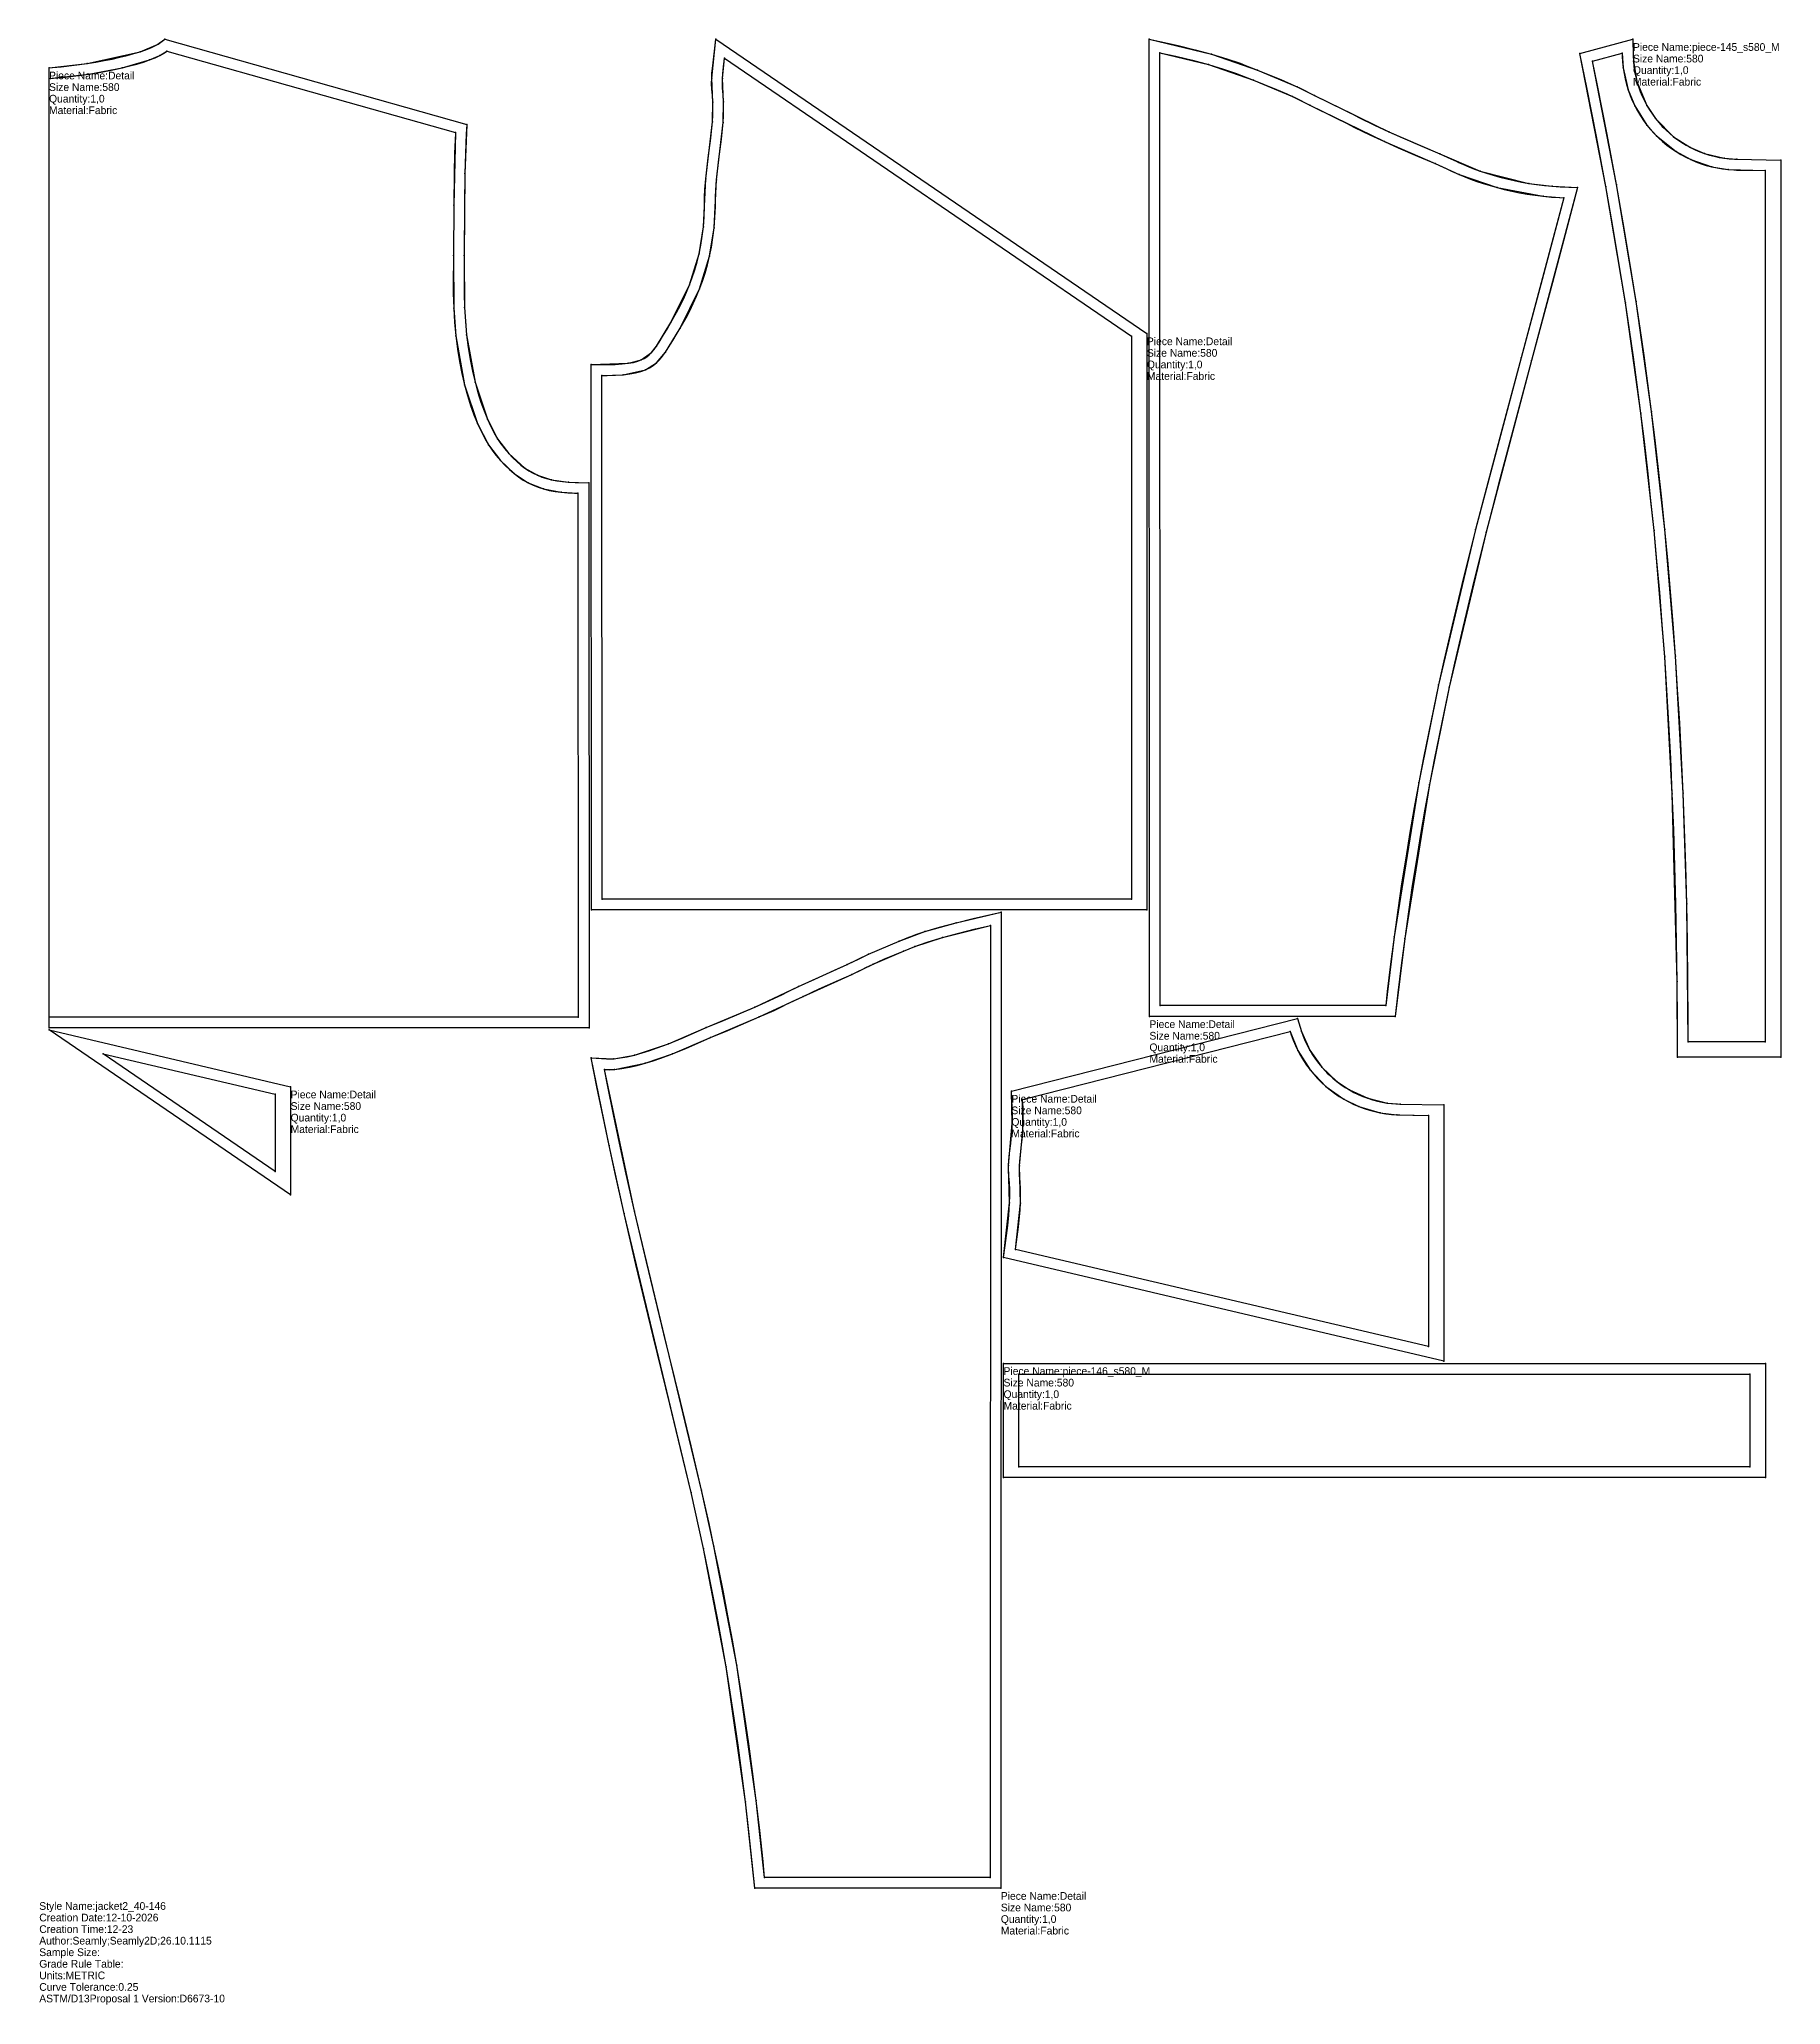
# Model space of a CAD drawing. Extents: x 0 to 1130, y -69 to 1205.
import ezdxf

# ---------------------------------------------------------------- set-up
doc = ezdxf.new("R2010")
doc.units = 0
for name, color, linetype in [('1', 7, 'CONTINUOUS'), ('14', 7, 'CONTINUOUS'), ('2', 7, 'CONTINUOUS'), ('3', 7, 'CONTINUOUS'), ('84', 7, 'CONTINUOUS'), ('87', 7, 'CONTINUOUS')]:
    doc.layers.add(name, color=color, linetype=linetype)

# ---------------------------------------------------------------- blocks, each defined once
blk = doc.blocks.new('piece-145_s580_M')
at = {"layer": '1'}
blk.add_lwpolyline([(1033.76, 1205.44), (1034.02, 1191.26), (1036.34, 1177.99), (1042.74, 1162.54), (1048.34, 1154.14), (1060.15, 1142.29), (1071.18, 1135.23), (1080.19, 1131.39), (1092.92, 1128.33), (1101.19, 1127.68), (1129.59, 1127.11), (1129.59, 545.38), (1062.6, 545.38), (1062.4, 594.52), (1059.29, 716.25), (1054.33, 804.95), (1047.44, 886.93), (1038.85, 963.12), (1028.82, 1034.45), (1016.13, 1110.07), (999.33, 1196.3)], close=True, dxfattribs=at)
at = {"layer": '14'}
blk.add_lwpolyline([(1026.84, 1196.36), (1027.41, 1187.02), (1030.66, 1172.58), (1034.9, 1162.35), (1042.81, 1149.84), (1049.01, 1142.83), (1061.73, 1132.6), (1071.22, 1127.43), (1084.83, 1122.75), (1095.55, 1120.98), (1119.59, 1120.31), (1119.59, 555.38), (1069.59, 555.38), (1068.6, 644.92), (1066.29, 716.55), (1061.32, 805.44), (1054.4, 887.62), (1045.79, 964), (1035.74, 1035.52), (1023.02, 1111.32), (1007.51, 1191.23)], close=True, dxfattribs=at)
at = {"layer": '2'}
for p in [(1033.76, 1205.44), (999.33, 1196.3), (1007.51, 1191.23), (1026.84, 1196.36), (1129.59, 1127.11), (1119.59, 1120.31), (1069.59, 555.38), (1119.59, 555.38), (1062.6, 545.38), (1129.59, 545.38)]:
    blk.add_point(p, dxfattribs=at)
at = {"layer": '3'}
for p in [(1027.41, 1187.02), (1034.02, 1191.26), (1030.66, 1172.58), (1036.34, 1177.99), (1034.9, 1162.35), (1042.74, 1162.54), (1042.81, 1149.84), (1048.34, 1154.14), (1049.01, 1142.83), (1060.15, 1142.29), (1071.18, 1135.23), (1061.73, 1132.6), (1071.22, 1127.43), (1080.19, 1131.39), (1084.83, 1122.75), (1092.92, 1128.33), (1101.19, 1127.68), (1016.13, 1110.07), (1023.02, 1111.32), (1095.55, 1120.98), (1028.82, 1034.45), (1035.74, 1035.52), (1038.85, 963.12), (1045.79, 964), (1047.44, 886.93), (1054.4, 887.62), (1054.33, 804.95), (1061.32, 805.44), (1059.29, 716.25), (1066.29, 716.55), (1068.6, 644.92), (1062.4, 594.52)]:
    blk.add_point(p, dxfattribs=at)
at = {"layer": '84'}
blk.add_lwpolyline([(1033.76, 1205.44), (1033.85, 1194.68), (1034.02, 1191.26), (1034.36, 1187.89), (1034.86, 1184.55), (1035.52, 1181.25), (1036.34, 1177.99), (1037.31, 1174.78), (1038.44, 1171.63), (1039.73, 1168.53), (1041.16, 1165.5), (1042.74, 1162.54), (1044.46, 1159.66), (1046.33, 1156.85), (1048.34, 1154.14), (1050.48, 1151.52), (1052.79, 1148.98), (1053.96, 1147.78), (1055.13, 1146.64), (1057.6, 1144.39), (1060.15, 1142.29), (1062.78, 1140.33), (1065.5, 1138.49), (1068.3, 1136.8), (1071.18, 1135.23), (1074.12, 1133.81), (1077.12, 1132.53), (1080.19, 1131.39), (1083.3, 1130.4), (1086.47, 1129.56), (1089.68, 1128.87), (1092.92, 1128.33), (1096.2, 1127.95), (1099.53, 1127.72), (1101.19, 1127.68), (1129.59, 1127.11), (1129.59, 545.38), (1062.6, 545.38), (1062.57, 568.58), (1062.4, 594.52), (1062.07, 619.91), (1061.6, 644.76), (1060.97, 669.09), (1060.2, 692.92), (1059.29, 716.25), (1058.25, 739.11), (1057.07, 761.5), (1055.76, 783.44), (1054.33, 804.95), (1052.78, 826.04), (1051.11, 846.72), (1049.33, 867.01), (1047.44, 886.93), (1045.44, 906.48), (1043.34, 925.69), (1041.14, 944.57), (1038.85, 963.12), (1036.47, 981.37), (1034, 999.34), (1031.45, 1017.02), (1028.82, 1034.45), (1026.12, 1051.63), (1023.35, 1068.59), (1020.51, 1085.32), (1016.13, 1110.07), (1010.09, 1142.42), (1003.85, 1174.17), (999.33, 1196.3)], close=True, dxfattribs=at)
at = {"layer": '87'}
blk.add_lwpolyline([(1026.84, 1196.36), (1026.86, 1194.48), (1027.04, 1190.74), (1027.41, 1187.02), (1027.96, 1183.35), (1028.69, 1179.71), (1029.59, 1176.12), (1030.66, 1172.58), (1031.91, 1169.1), (1033.32, 1165.69), (1034.9, 1162.35), (1036.64, 1159.09), (1038.54, 1155.91), (1040.6, 1152.83), (1042.81, 1149.84), (1045.18, 1146.95), (1047.69, 1144.17), (1049.01, 1142.83), (1050.32, 1141.55), (1053.02, 1139.09), (1055.83, 1136.78), (1058.73, 1134.62), (1061.73, 1132.6), (1064.81, 1130.72), (1067.98, 1129), (1071.22, 1127.43), (1074.53, 1126.02), (1077.91, 1124.77), (1081.34, 1123.68), (1084.83, 1122.75), (1088.37, 1121.99), (1091.94, 1121.4), (1095.55, 1120.98), (1099.19, 1120.73), (1101.02, 1120.68), (1119.59, 1120.31), (1119.59, 555.38), (1069.59, 555.38), (1069.57, 568.6), (1069.4, 594.58), (1069.08, 620.02), (1068.6, 644.92), (1067.97, 669.3), (1067.2, 693.17), (1066.29, 716.55), (1065.24, 739.45), (1064.06, 761.89), (1062.75, 783.88), (1061.32, 805.44), (1059.76, 826.58), (1058.08, 847.31), (1056.3, 867.65), (1054.4, 887.62), (1052.4, 907.22), (1050.3, 926.48), (1048.09, 945.4), (1045.79, 964), (1043.41, 982.3), (1040.93, 1000.31), (1038.38, 1018.05), (1035.74, 1035.52), (1033.03, 1052.75), (1030.25, 1069.74), (1027.4, 1086.51), (1023.02, 1111.32), (1016.96, 1143.74), (1010.71, 1175.54), (1007.51, 1191.23)], close=True, dxfattribs=at)
at = {"layer": '1'}
for s, p in [('Piece Name:piece-145_s580_M', (1033.76, 1197.94)), ('Size Name:580', (1033.76, 1190.44)), ('Quantity:1,0', (1033.76, 1182.94)), ('Material:Fabric', (1033.76, 1175.44))]:
    blk.add_text(s, height=5, dxfattribs=at).set_placement(p)
blk = doc.blocks.new('piece-146_s580_M')
at = {"layer": '1'}
blk.add_lwpolyline([(625.48, 346.87), (1119.67, 346.87), (1119.67, 272.87), (625.48, 272.87)], close=True, dxfattribs=at)
at = {"layer": '14'}
blk.add_lwpolyline([(635.47, 339.87), (1109.67, 339.87), (1109.67, 279.87), (635.47, 279.87)], close=True, dxfattribs=at)
at = {"layer": '2'}
for p in [(625.48, 346.87), (1119.67, 346.87), (635.47, 339.87), (1109.67, 339.87), (625.48, 272.87), (635.47, 279.87), (1109.67, 279.87), (1119.67, 272.87)]:
    blk.add_point(p, dxfattribs=at)
at = {"layer": '84'}
blk.add_lwpolyline([(625.48, 346.87), (1119.67, 346.87), (1119.67, 272.87), (625.48, 272.87)], close=True, dxfattribs=at)
at = {"layer": '87'}
blk.add_lwpolyline([(635.47, 339.87), (1109.67, 339.87), (1109.67, 279.87), (635.47, 279.87)], close=True, dxfattribs=at)
at = {"layer": '1'}
for s, p in [('Piece Name:piece-146_s580_M', (625.48, 339.37)), ('Size Name:580', (625.48, 331.87)), ('Quantity:1,0', (625.48, 324.37)), ('Material:Fabric', (625.48, 316.87))]:
    blk.add_text(s, height=5, dxfattribs=at).set_placement(p)
blk = doc.blocks.new('piece_Detail_s580_M')
at = {"layer": '1'}
blk.add_lwpolyline([(6.35, 1186.95), (31.17, 1189.77), (65.48, 1197.37), (77.08, 1202.34), (81.41, 1205.44), (277.28, 1150.16), (276.06, 1118.42), (275.67, 1065.31), (275.82, 1031.43), (277.18, 1013.89), (282.68, 983.13), (290.64, 959.11), (297.24, 946.27), (304.49, 936.92), (314.98, 927.33), (323.1, 922.73), (332.28, 919.8), (343.31, 918.29), (356.38, 917.87), (356.61, 564.41), (6.35, 564.41)], close=True, dxfattribs=at)
at = {"layer": '14'}
blk.add_lwpolyline([(6.35, 1179.93), (32.21, 1182.85), (53.84, 1186.94), (71.58, 1192.08), (78.19, 1194.92), (82.77, 1197.79), (269.91, 1144.97), (268.81, 1097.86), (268.68, 1065.34), (268.82, 1031.12), (270.22, 1013.11), (275.89, 981.42), (284.2, 956.35), (291.32, 942.54), (299.27, 932.25), (307.96, 923.88), (317.08, 917.84), (327.13, 913.87), (338.6, 911.69), (349.38, 911.03), (349.61, 571.41), (6.35, 571.41)], close=True, dxfattribs=at)
at = {"layer": '2'}
for p in [(81.41, 1205.44), (6.35, 1186.95), (82.77, 1197.79), (6.35, 1179.93), (277.28, 1150.16), (269.91, 1144.97), (356.38, 917.87), (349.38, 911.03), (6.35, 571.41), (6.35, 564.41), (349.61, 571.41), (356.61, 564.41)]:
    blk.add_point(p, dxfattribs=at)
at = {"layer": '3'}
for p in [(77.08, 1202.34), (31.17, 1189.77), (53.84, 1186.94), (65.48, 1197.37), (71.58, 1192.08), (78.19, 1194.92), (32.21, 1182.85), (276.06, 1118.42), (268.81, 1097.86), (268.68, 1065.34), (275.67, 1065.31), (268.82, 1031.12), (275.82, 1031.43), (270.22, 1013.11), (277.18, 1013.89), (275.89, 981.42), (282.68, 983.13), (284.2, 956.35), (290.64, 959.11), (297.24, 946.27), (291.32, 942.54), (299.27, 932.25), (304.49, 936.92), (307.96, 923.88), (314.98, 927.33), (317.08, 917.84), (323.1, 922.73), (332.28, 919.8), (343.31, 918.29), (327.13, 913.87), (338.6, 911.69)]:
    blk.add_point(p, dxfattribs=at)
at = {"layer": '84'}
blk.add_lwpolyline([(6.35, 1186.95), (8.61, 1187.12), (14.23, 1187.64), (22.73, 1188.59), (31.17, 1189.77), (36.67, 1190.66), (42.05, 1191.63), (47.26, 1192.66), (52.26, 1193.76), (56.99, 1194.92), (61.41, 1196.13), (65.48, 1197.37), (69.13, 1198.64), (72.32, 1199.91), (74.98, 1201.15), (77.08, 1202.34), (77.85, 1202.87), (81.41, 1205.44), (277.28, 1150.16), (276.87, 1144.22), (276.38, 1131.41), (276.06, 1118.42), (275.81, 1097.8), (275.67, 1065.31), (275.57, 1045.46), (275.57, 1040.7), (275.82, 1031.43), (276.37, 1022.49), (277.18, 1013.89), (278.24, 1005.63), (279.52, 997.74), (281.01, 990.24), (282.68, 983.13), (284.5, 976.45), (286.45, 970.21), (288.5, 964.42), (290.64, 959.11), (292.83, 954.3), (295.04, 950.02), (297.24, 946.27), (299.41, 943.07), (300.44, 941.74), (301.78, 940.08), (304.49, 936.92), (307.14, 934.1), (309.76, 931.57), (312.36, 929.32), (314.98, 927.33), (317.62, 925.58), (320.32, 924.05), (323.1, 922.73), (326, 921.58), (329.05, 920.61), (332.28, 919.8), (335.72, 919.14), (339.39, 918.64), (343.31, 918.29), (347.54, 918.08), (356.38, 917.87), (356.61, 564.41), (6.35, 564.41)], close=True, dxfattribs=at)
at = {"layer": '87'}
blk.add_lwpolyline([(6.35, 1179.93), (9.19, 1180.15), (14.94, 1180.68), (23.61, 1181.65), (32.21, 1182.85), (37.84, 1183.76), (43.36, 1184.75), (48.7, 1185.81), (53.84, 1186.94), (58.74, 1188.14), (63.36, 1189.4), (67.65, 1190.71), (71.58, 1192.08), (75.1, 1193.48), (78.19, 1194.92), (80.8, 1196.4), (81.88, 1197.15), (82.77, 1197.79), (269.91, 1144.97), (269.88, 1144.6), (269.38, 1131.63), (269.07, 1118.55), (268.81, 1097.86), (268.68, 1065.34), (268.57, 1045.48), (268.57, 1040.61), (268.82, 1031.12), (269.39, 1021.95), (270.22, 1013.11), (271.31, 1004.62), (272.63, 996.5), (274.17, 988.76), (275.89, 981.42), (277.78, 974.49), (279.81, 967.99), (281.96, 961.94), (284.2, 956.35), (286.53, 951.25), (288.91, 946.63), (291.32, 942.54), (293.74, 938.96), (294.94, 937.41), (296.39, 935.6), (299.27, 932.25), (302.15, 929.18), (305.04, 926.39), (307.96, 923.88), (310.92, 921.62), (313.96, 919.61), (317.08, 917.84), (320.3, 916.31), (323.64, 914.98), (327.13, 913.87), (330.77, 912.96), (334.59, 912.23), (338.6, 911.69), (342.82, 911.3), (347.28, 911.08), (349.38, 911.03), (349.61, 571.41), (6.35, 571.41)], close=True, dxfattribs=at)
at = {"layer": '1'}
for s, p in [('Size Name:580', (6.35, 1171.95)), ('Piece Name:Detail', (6.35, 1179.45)), ('Quantity:1,0', (6.35, 1164.45)), ('Material:Fabric', (6.35, 1156.95))]:
    blk.add_text(s, height=5, dxfattribs=at).set_placement(p)
blk = doc.blocks.new('piece_Detail_s580-148_M')
at = {"layer": '1'}
blk.add_lwpolyline([(630.57, 523.42), (816.21, 570.44), (818.79, 562.16), (824.22, 549.89), (831.97, 538.88), (841.63, 529.65), (849.79, 524.15), (861.67, 518.75), (874.41, 515.69), (882.68, 515.03), (911.08, 514.46), (911.08, 348.29), (625.48, 415.41), (629.43, 451.04), (628.77, 475.16), (631.17, 502.5)], close=True, dxfattribs=at)
at = {"layer": '14'}
blk.add_lwpolyline([(637.84, 518.04), (811.5, 562.03), (816.39, 549.71), (824.3, 537.19), (834.51, 526.45), (846.3, 518.08), (856.02, 513.38), (869.85, 509.35), (880.68, 508.08), (901.08, 507.66), (901.08, 357.83), (633.18, 420.79), (636.42, 450.75), (635.77, 474.92), (637.97, 497.91)], close=True, dxfattribs=at)
at = {"layer": '2'}
for p in [(811.5, 562.03), (816.21, 570.44), (630.57, 523.42), (637.84, 518.04), (911.08, 514.46), (901.08, 507.66), (633.18, 420.79), (625.48, 415.41), (901.08, 357.83), (911.08, 348.29)]:
    blk.add_point(p, dxfattribs=at)
at = {"layer": '3'}
for p in [(818.79, 562.16), (816.39, 549.71), (824.22, 549.89), (824.3, 537.19), (831.97, 538.88), (834.51, 526.45), (841.63, 529.65), (849.79, 524.15), (846.3, 518.08), (856.02, 513.38), (861.67, 518.75), (874.41, 515.69), (882.68, 515.03), (631.17, 502.5), (637.97, 497.91), (869.85, 509.35), (880.68, 508.08), (628.77, 475.16), (635.77, 474.92), (629.43, 451.04), (636.42, 450.75)]:
    blk.add_point(p, dxfattribs=at)
at = {"layer": '84'}
blk.add_lwpolyline([(630.57, 523.42), (816.21, 570.44), (818.79, 562.16), (819.93, 558.98), (821.21, 555.89), (822.64, 552.85), (824.22, 549.89), (825.95, 547.01), (827.82, 544.21), (829.82, 541.5), (831.97, 538.88), (834.27, 536.34), (835.45, 535.14), (836.61, 534), (839.09, 531.75), (841.63, 529.65), (844.27, 527.68), (846.99, 525.85), (849.79, 524.15), (852.66, 522.59), (855.6, 521.17), (858.61, 519.89), (861.67, 518.75), (864.79, 517.76), (867.96, 516.92), (871.16, 516.23), (874.41, 515.69), (877.68, 515.31), (881.02, 515.08), (882.68, 515.03), (911.08, 514.46), (911.08, 348.29), (625.48, 415.41), (626.45, 423.39), (628.16, 436.31), (628.84, 442.64), (629.19, 446.83), (629.43, 451.04), (629.53, 455.26), (629.48, 459.51), (629.26, 463.84), (629.06, 466.06), (628.89, 468), (628.74, 471.68), (628.77, 475.16), (628.96, 478.48), (629.42, 483.16), (630.19, 489.42), (630.71, 494.57), (630.99, 498.32), (631.17, 502.5), (631.22, 507.19), (631.11, 512.49)], close=True, dxfattribs=at)
at = {"layer": '87'}
blk.add_lwpolyline([(637.84, 518.04), (811.5, 562.03), (812.15, 559.94), (813.4, 556.46), (814.81, 553.05), (816.39, 549.71), (818.13, 546.45), (820.03, 543.27), (822.09, 540.18), (824.3, 537.19), (826.66, 534.31), (829.18, 531.53), (830.5, 530.19), (831.8, 528.91), (834.51, 526.45), (837.31, 524.14), (840.22, 521.97), (843.21, 519.95), (846.3, 518.08), (849.47, 516.36), (852.71, 514.79), (856.02, 513.38), (859.4, 512.13), (862.83, 511.04), (866.32, 510.11), (869.85, 509.35), (873.43, 508.76), (877.04, 508.34), (880.68, 508.08), (882.51, 508.03), (901.08, 507.66), (901.08, 357.83), (633.18, 420.79), (633.39, 422.51), (635.11, 435.47), (635.81, 441.98), (636.17, 446.34), (636.42, 450.75), (636.53, 455.21), (636.48, 459.73), (636.24, 464.33), (636.04, 466.67), (635.88, 468.45), (635.74, 471.79), (635.77, 474.92), (635.94, 477.94), (636.38, 482.39), (637.14, 488.64), (637.69, 493.96), (637.97, 497.91), (638.16, 502.31), (638.22, 507.22), (638.11, 512.74)], close=True, dxfattribs=at)
at = {"layer": '1'}
for s, p in [('Size Name:580', (630.57, 508.42)), ('Piece Name:Detail', (630.57, 515.92)), ('Quantity:1,0', (630.57, 500.92)), ('Material:Fabric', (630.57, 493.42))]:
    blk.add_text(s, height=5, dxfattribs=at).set_placement(p)
blk = doc.blocks.new('piece_Detail_s580-149_M')
at = {"layer": '1'}
blk.add_lwpolyline([(163.04, 526.21), (163.04, 456.07), (6.35, 563.03)], close=True, dxfattribs=at)
at = {"layer": '14'}
blk.add_lwpolyline([(153.04, 521.37), (153.04, 471.37), (41.35, 547.62)], close=True, dxfattribs=at)
at = {"layer": '2'}
for p in [(6.35, 563.03), (41.35, 547.62), (163.04, 526.21), (153.04, 521.37), (153.04, 471.37), (163.04, 456.07)]:
    blk.add_point(p, dxfattribs=at)
at = {"layer": '84'}
blk.add_lwpolyline([(163.04, 526.21), (163.04, 456.07), (6.35, 563.03)], close=True, dxfattribs=at)
at = {"layer": '87'}
blk.add_lwpolyline([(153.04, 521.37), (153.04, 471.37), (41.35, 547.62)], close=True, dxfattribs=at)
at = {"layer": '1'}
for s, p in [('Piece Name:Detail', (163.04, 518.71)), ('Size Name:580', (163.04, 511.21)), ('Quantity:1,0', (163.04, 503.71)), ('Material:Fabric', (163.04, 496.21))]:
    blk.add_text(s, height=5, dxfattribs=at).set_placement(p)
blk = doc.blocks.new('piece_Detail_s580-150_M')
at = {"layer": '1'}
blk.add_lwpolyline([(718.47, 1014.6), (718.47, 640.85), (358.22, 640.85), (357.98, 994.47), (382.03, 995.35), (390.49, 997.49), (397.22, 1002.35), (400.4, 1006.48), (409.74, 1021.72), (421.81, 1046.21), (427.98, 1066.41), (430.75, 1083.94), (432.29, 1115.05), (436.59, 1151.95), (436.88, 1164.63), (436.17, 1180.27), (438.91, 1205.44)], close=True, dxfattribs=at)
at = {"layer": '14'}
blk.add_lwpolyline([(708.47, 1012.95), (708.47, 647.85), (365.21, 647.85), (364.98, 987.47), (378.69, 987.94), (393.21, 991.03), (400.4, 995.62), (406.17, 1002.5), (415.81, 1018.23), (428.33, 1043.65), (434.82, 1064.89), (437.71, 1083.25), (439.26, 1114.4), (443.57, 1151.46), (443.88, 1164.85), (443.17, 1180.04), (444.47, 1193.17)], close=True, dxfattribs=at)
at = {"layer": '2'}
for p in [(438.91, 1205.44), (444.47, 1193.17), (708.47, 1012.95), (718.47, 1014.6), (357.98, 994.47), (364.98, 987.47), (358.22, 640.85), (365.21, 647.85), (708.47, 647.85), (718.47, 640.85)]:
    blk.add_point(p, dxfattribs=at)
at = {"layer": '3'}
for p in [(436.17, 1180.27), (443.17, 1180.04), (436.88, 1164.63), (443.88, 1164.85), (436.59, 1151.95), (443.57, 1151.46), (432.29, 1115.05), (439.26, 1114.4), (430.75, 1083.94), (437.71, 1083.25), (427.98, 1066.41), (434.82, 1064.89), (421.81, 1046.21), (428.33, 1043.65), (409.74, 1021.72), (415.81, 1018.23), (382.03, 995.35), (390.49, 997.49), (397.22, 1002.35), (400.4, 1006.48), (400.4, 995.62), (406.17, 1002.5), (378.69, 987.94), (393.21, 991.03)]:
    blk.add_point(p, dxfattribs=at)
at = {"layer": '84'}
blk.add_lwpolyline([(718.47, 1014.6), (718.47, 640.85), (358.22, 640.85), (357.98, 994.47), (365.2, 994.47), (368.15, 994.48), (373.47, 994.62), (378.08, 994.91), (382.03, 995.35), (385.38, 995.94), (388.17, 996.66), (390.49, 997.49), (392.43, 998.44), (394.12, 999.52), (395.68, 1000.8), (397.22, 1002.35), (398.77, 1004.23), (400.4, 1006.48), (402.13, 1009.11), (405.01, 1013.79), (407.19, 1017.43), (409.74, 1021.72), (413.38, 1028.23), (415.67, 1032.59), (417.84, 1037.03), (419.89, 1041.57), (421.81, 1046.21), (423.59, 1050.99), (425.22, 1055.94), (426.69, 1061.07), (427.98, 1066.41), (429.1, 1071.98), (430.02, 1077.82), (430.75, 1083.94), (431.25, 1090.37), (431.53, 1097.15), (431.57, 1100.69), (431.6, 1103.14), (431.78, 1107.98), (432.29, 1115.05), (433.84, 1128.48), (435.55, 1141.42), (436.24, 1147.75), (436.59, 1151.95), (436.82, 1156.15), (436.93, 1160.37), (436.88, 1164.63), (436.66, 1168.96), (436.46, 1171.17), (436.29, 1173.11), (436.13, 1176.79), (436.17, 1180.27), (436.36, 1183.59), (436.81, 1188.27), (438.91, 1205.44)], close=True, dxfattribs=at)
at = {"layer": '87'}
blk.add_lwpolyline([(708.47, 1012.95), (708.47, 647.85), (365.21, 647.85), (364.98, 987.47), (365.21, 987.47), (368.26, 987.48), (373.79, 987.63), (378.69, 987.94), (383.02, 988.42), (386.85, 989.09), (390.23, 989.96), (393.21, 991.03), (395.87, 992.33), (398.24, 993.85), (400.4, 995.62), (402.4, 997.64), (404.31, 999.93), (406.17, 1002.5), (408.04, 1005.35), (411, 1010.16), (413.2, 1013.84), (415.81, 1018.23), (419.54, 1024.9), (421.91, 1029.43), (424.17, 1034.05), (426.32, 1038.79), (428.33, 1043.65), (430.2, 1048.68), (431.91, 1053.88), (433.45, 1059.28), (434.82, 1064.89), (435.99, 1070.74), (436.96, 1076.86), (437.71, 1083.25), (438.24, 1089.95), (438.53, 1096.96), (438.57, 1100.61), (438.6, 1102.97), (438.77, 1107.59), (439.26, 1114.4), (440.79, 1127.62), (442.51, 1140.58), (443.21, 1147.09), (443.57, 1151.46), (443.82, 1155.87), (443.93, 1160.32), (443.88, 1164.85), (443.64, 1169.45), (443.43, 1171.78), (443.28, 1173.57), (443.14, 1176.91), (443.17, 1180.04), (443.34, 1183.05), (443.78, 1187.5), (444.47, 1193.17)], close=True, dxfattribs=at)
at = {"layer": '1'}
for s, p in [('Piece Name:Detail', (718.47, 1007.1)), ('Size Name:580', (718.47, 999.6)), ('Quantity:1,0', (718.47, 992.1)), ('Material:Fabric', (718.47, 984.6))]:
    blk.add_text(s, height=5, dxfattribs=at).set_placement(p)
blk = doc.blocks.new('piece_Detail_s580-151_M')
at = {"layer": '1'}
blk.add_lwpolyline([(720.12, 571.8), (719.93, 1205.44), (760.42, 1195.74), (790.19, 1185.48), (815.9, 1174.68), (827.26, 1169.05), (875.44, 1145.49), (908.38, 1131.23), (934.75, 1119.94), (966.27, 1111.96), (981.37, 1110.11), (997.86, 1109.39), (967.94, 997.13), (938.49, 885.77), (914.54, 785.29), (901.75, 722.26), (885.74, 622.46), (879.61, 571.8)], close=True, dxfattribs=at)
at = {"layer": '14'}
blk.add_lwpolyline([(727.12, 578.81), (726.93, 1196.77), (758.49, 1189.01), (787.59, 1178.99), (812.91, 1168.35), (824.16, 1162.77), (872.55, 1139.11), (905.56, 1124.82), (921.03, 1117.74), (945.6, 1109.29), (975.52, 1103.63), (988.87, 1102.7), (961.18, 998.95), (931.7, 887.5), (907.71, 786.78), (894.87, 723.55), (878.8, 623.38), (873.36, 578.81)], close=True, dxfattribs=at)
at = {"layer": '2'}
for p in [(719.93, 1205.44), (726.93, 1196.77), (997.86, 1109.39), (988.87, 1102.7), (727.12, 578.81), (873.36, 578.81), (720.12, 571.8), (879.61, 571.8)]:
    blk.add_point(p, dxfattribs=at)
at = {"layer": '3'}
for p in [(758.49, 1189.01), (760.42, 1195.74), (790.19, 1185.48), (787.59, 1178.99), (815.9, 1174.68), (812.91, 1168.35), (824.16, 1162.77), (827.26, 1169.05), (872.55, 1139.11), (875.44, 1145.49), (905.56, 1124.82), (908.38, 1131.23), (921.03, 1117.74), (934.75, 1119.94), (945.6, 1109.29), (966.27, 1111.96), (981.37, 1110.11), (975.52, 1103.63), (961.18, 998.95), (967.94, 997.13), (931.7, 887.5), (938.49, 885.77), (907.71, 786.78), (914.54, 785.29), (894.87, 723.55), (901.75, 722.26), (878.8, 623.38), (885.74, 622.46)]:
    blk.add_point(p, dxfattribs=at)
at = {"layer": '84'}
blk.add_lwpolyline([(720.12, 571.8), (719.93, 1205.44), (738.81, 1201.37), (749.72, 1198.67), (760.42, 1195.74), (770.35, 1192.75), (778.91, 1189.87), (782.43, 1188.54), (790.19, 1185.48), (805.31, 1179.33), (812.1, 1176.41), (815.9, 1174.68), (817.44, 1173.93), (827.26, 1169.05), (844.45, 1160.66), (851.18, 1157.24), (856.31, 1154.6), (866.12, 1149.8), (875.44, 1145.49), (884.3, 1141.57), (896.86, 1136.18), (908.38, 1131.23), (915.63, 1127.97), (919.09, 1126.32), (920.59, 1125.61), (923.8, 1124.17), (927.23, 1122.74), (930.89, 1121.33), (934.75, 1119.94), (938.8, 1118.58), (943.03, 1117.29), (947.42, 1116.05), (951.95, 1114.88), (956.61, 1113.81), (961.39, 1112.83), (966.27, 1111.96), (971.24, 1111.21), (976.28, 1110.59), (981.37, 1110.11), (986.52, 1109.79), (997.86, 1109.39), (990.89, 1082.87), (981.56, 1047.8), (967.94, 997.13), (954.92, 948.6), (946.56, 916.97), (938.49, 885.77), (930.73, 854.84), (923.31, 823.99), (917.99, 800.8), (914.54, 785.29), (911.2, 769.7), (907.95, 754.01), (904.8, 738.2), (901.75, 722.26), (898.8, 706.15), (895.97, 689.87), (893.24, 673.38), (890.62, 656.66), (888.12, 639.69), (885.74, 622.46), (883.48, 604.93), (881.33, 587.09), (879.61, 571.8)], close=True, dxfattribs=at)
at = {"layer": '87'}
blk.add_lwpolyline([(727.12, 578.81), (726.93, 1196.77), (737.23, 1194.55), (747.96, 1191.9), (758.49, 1189.01), (768.23, 1186.08), (776.55, 1183.28), (779.9, 1182.01), (787.59, 1178.99), (802.6, 1172.87), (809.26, 1170.01), (812.91, 1168.35), (814.34, 1167.65), (824.16, 1162.77), (841.33, 1154.39), (847.99, 1151.01), (853.18, 1148.34), (863.11, 1143.48), (872.55, 1139.11), (881.5, 1135.15), (894.1, 1129.75), (905.56, 1124.82), (912.69, 1121.61), (916.08, 1120), (917.66, 1119.25), (921.03, 1117.74), (924.62, 1116.25), (928.44, 1114.77), (932.46, 1113.32), (936.66, 1111.92), (941.05, 1110.57), (945.6, 1109.29), (950.29, 1108.08), (955.12, 1106.97), (960.08, 1105.95), (965.14, 1105.05), (970.29, 1104.27), (975.52, 1103.63), (980.82, 1103.14), (986.18, 1102.8), (988.87, 1102.7), (984.13, 1084.66), (974.8, 1049.61), (961.18, 998.95), (948.16, 950.4), (939.79, 918.74), (931.7, 887.5), (923.94, 856.51), (916.5, 825.59), (911.16, 802.34), (907.71, 786.78), (904.35, 771.14), (901.09, 755.4), (897.93, 739.54), (894.87, 723.55), (891.91, 707.38), (889.07, 691.04), (886.33, 674.49), (883.7, 657.71), (881.19, 640.68), (878.8, 623.38), (876.53, 605.8), (874.38, 587.89), (873.36, 578.81)], close=True, dxfattribs=at)
at = {"layer": '1'}
for s, p in [('Size Name:580', (720.12, 556.8)), ('Piece Name:Detail', (720.12, 564.3)), ('Quantity:1,0', (720.12, 549.3)), ('Material:Fabric', (720.12, 541.8))]:
    blk.add_text(s, height=5, dxfattribs=at).set_placement(p)
blk = doc.blocks.new('piece_Detail_s580-152_M')
at = {"layer": '1'}
blk.add_lwpolyline([(623.72, 6.51), (464.14, 6.51), (458.13, 62.56), (445.52, 150.09), (430.79, 226.85), (422.75, 263.08), (379.33, 444), (369.6, 488.12), (357.98, 545.01), (372.61, 544.41), (386.11, 546.81), (408.17, 554.11), (432.61, 564.59), (464.24, 577.89), (492.43, 591.19), (524.09, 605.41), (537.91, 612.14), (557.85, 620.54), (574.42, 626.86), (594.65, 632.57), (624.02, 639.5)], close=True, dxfattribs=at)
at = {"layer": '14'}
blk.add_lwpolyline([(616.72, 13.51), (470.48, 13.51), (465.08, 63.39), (452.42, 151.25), (437.64, 228.31), (429.57, 264.65), (386.15, 445.55), (366.63, 537.41), (373.13, 537.43), (392.99, 541.44), (410.72, 547.59), (435.37, 558.15), (467.03, 571.48), (495.41, 584.85), (527.03, 599.05), (540.85, 605.79), (560.53, 614.07), (567.93, 617.19), (585.85, 622.94), (617.02, 630.72)], close=True, dxfattribs=at)
at = {"layer": '2'}
for p in [(624.02, 639.5), (617.02, 630.72), (432.61, 564.59), (435.37, 558.15), (357.98, 545.01), (366.63, 537.41), (470.48, 13.51), (616.72, 13.51), (464.14, 6.51), (623.72, 6.51)]:
    blk.add_point(p, dxfattribs=at)
at = {"layer": '3'}
for p in [(574.42, 626.86), (594.65, 632.57), (537.91, 612.14), (557.85, 620.54), (560.53, 614.07), (567.93, 617.19), (585.85, 622.94), (524.09, 605.41), (527.03, 599.05), (540.85, 605.79), (492.43, 591.19), (464.24, 577.89), (495.41, 584.85), (467.03, 571.48), (408.17, 554.11), (372.61, 544.41), (373.13, 537.43), (386.11, 546.81), (392.99, 541.44), (410.72, 547.59), (369.6, 488.12), (379.33, 444), (386.15, 445.55), (422.75, 263.08), (429.57, 264.65), (430.79, 226.85), (437.64, 228.31), (445.52, 150.09), (452.42, 151.25), (458.13, 62.56), (465.08, 63.39)]:
    blk.add_point(p, dxfattribs=at)
at = {"layer": '84'}
blk.add_lwpolyline([(623.72, 6.51), (464.14, 6.51), (462.49, 23.17), (460.36, 43.23), (458.13, 62.56), (455.8, 81.21), (453.36, 99.25), (450.84, 116.71), (448.23, 133.64), (445.52, 150.09), (442.74, 166.11), (439.86, 181.74), (436.92, 197.05), (433.89, 212.07), (430.79, 226.85), (427.62, 241.43), (422.75, 263.08), (416.01, 291.7), (409.04, 320.43), (398.23, 364.43), (386.98, 411.05), (379.33, 444), (373.51, 470.07), (369.6, 488.12), (365.68, 506.78), (361.74, 526.1), (357.98, 545.01), (367.96, 544.34), (369.73, 544.31), (372.61, 544.41), (376.84, 544.89), (381.36, 545.7), (386.11, 546.81), (391.01, 548.16), (395.97, 549.71), (400.9, 551.4), (408.17, 554.11), (417.12, 557.78), (428.25, 562.67), (432.61, 564.59), (443.86, 569.27), (464.24, 577.89), (473.69, 582.12), (479.24, 584.73), (481.66, 585.94), (485.24, 587.73), (492.43, 591.19), (502.98, 596.02), (515.88, 601.72), (524.09, 605.41), (528.68, 607.59), (530.63, 608.58), (533.05, 609.81), (537.91, 612.14), (545.06, 615.32), (557.85, 620.54), (564.03, 623.13), (565.32, 623.68), (568.56, 624.9), (574.42, 626.86), (583.95, 629.68), (594.65, 632.57), (605.75, 635.34), (624.02, 639.5)], close=True, dxfattribs=at)
at = {"layer": '87'}
blk.add_lwpolyline([(616.72, 13.51), (470.48, 13.51), (469.46, 23.89), (467.32, 44), (465.08, 63.39), (462.74, 82.12), (460.3, 100.22), (457.76, 117.74), (455.14, 134.74), (452.42, 151.25), (449.63, 167.34), (446.74, 183.04), (443.78, 198.4), (440.75, 213.48), (437.64, 228.31), (434.46, 242.95), (429.57, 264.65), (422.82, 293.33), (415.84, 322.09), (405.03, 366.09), (393.8, 412.66), (386.15, 445.55), (380.34, 471.57), (376.45, 489.58), (372.53, 508.2), (368.6, 527.48), (366.63, 537.41), (367.65, 537.34), (369.79, 537.3), (373.13, 537.43), (377.85, 537.96), (382.77, 538.85), (387.84, 540.02), (392.99, 541.44), (398.15, 543.05), (403.26, 544.81), (410.72, 547.59), (419.86, 551.33), (431.07, 556.26), (435.37, 558.15), (446.56, 562.81), (467.03, 571.48), (476.61, 575.75), (482.3, 578.43), (484.79, 579.68), (488.33, 581.45), (495.41, 584.85), (505.85, 589.63), (518.73, 595.33), (527.03, 599.05), (531.77, 601.3), (533.81, 602.34), (536.15, 603.53), (540.85, 605.79), (547.8, 608.88), (560.53, 614.07), (566.76, 616.69), (567.93, 617.19), (570.9, 618.3), (576.52, 620.18), (585.85, 622.94), (596.42, 625.8), (607.37, 628.53), (617.02, 630.72)], close=True, dxfattribs=at)
at = {"layer": '1'}
for s, p in [('Piece Name:Detail', (623.72, -0.99)), ('Size Name:580', (623.72, -8.49)), ('Quantity:1,0', (623.72, -15.99)), ('Material:Fabric', (623.72, -23.49))]:
    blk.add_text(s, height=5, dxfattribs=at).set_placement(p)

msp = doc.modelspace()

# ---------------------------------------------------------------- block references
at = {"layer": '1'}
for name in ['piece_Detail_s580_M', 'piece_Detail_s580-150_M', 'piece_Detail_s580-151_M', 'piece-145_s580_M', 'piece_Detail_s580-152_M', 'piece_Detail_s580-149_M', 'piece_Detail_s580-148_M', 'piece-146_s580_M']:
    msp.add_blockref(name, (0, 0), dxfattribs=at)

# ---------------------------------------------------------------- texts
for s, p in [('Style Name:jacket2_40-146', (0, -7.5)), ('Creation Date:12-10-2026', (0, -15)), ('Author:Seamly;Seamly2D;26.10.1115', (0, -30)), ('Creation Time:12-23', (0, -22.5)), ('Sample Size:', (0, -37.5)), ('Grade Rule Table:', (0, -45)), ('Units:METRIC', (0, -52.5)), ('ASTM/D13Proposal 1 Version:D6673-10', (0, -67.5)), ('Curve Tolerance:0.25', (0, -60))]:
    msp.add_text(s, height=5, dxfattribs=at).set_placement(p)

doc.saveas('drawing.dxf')
